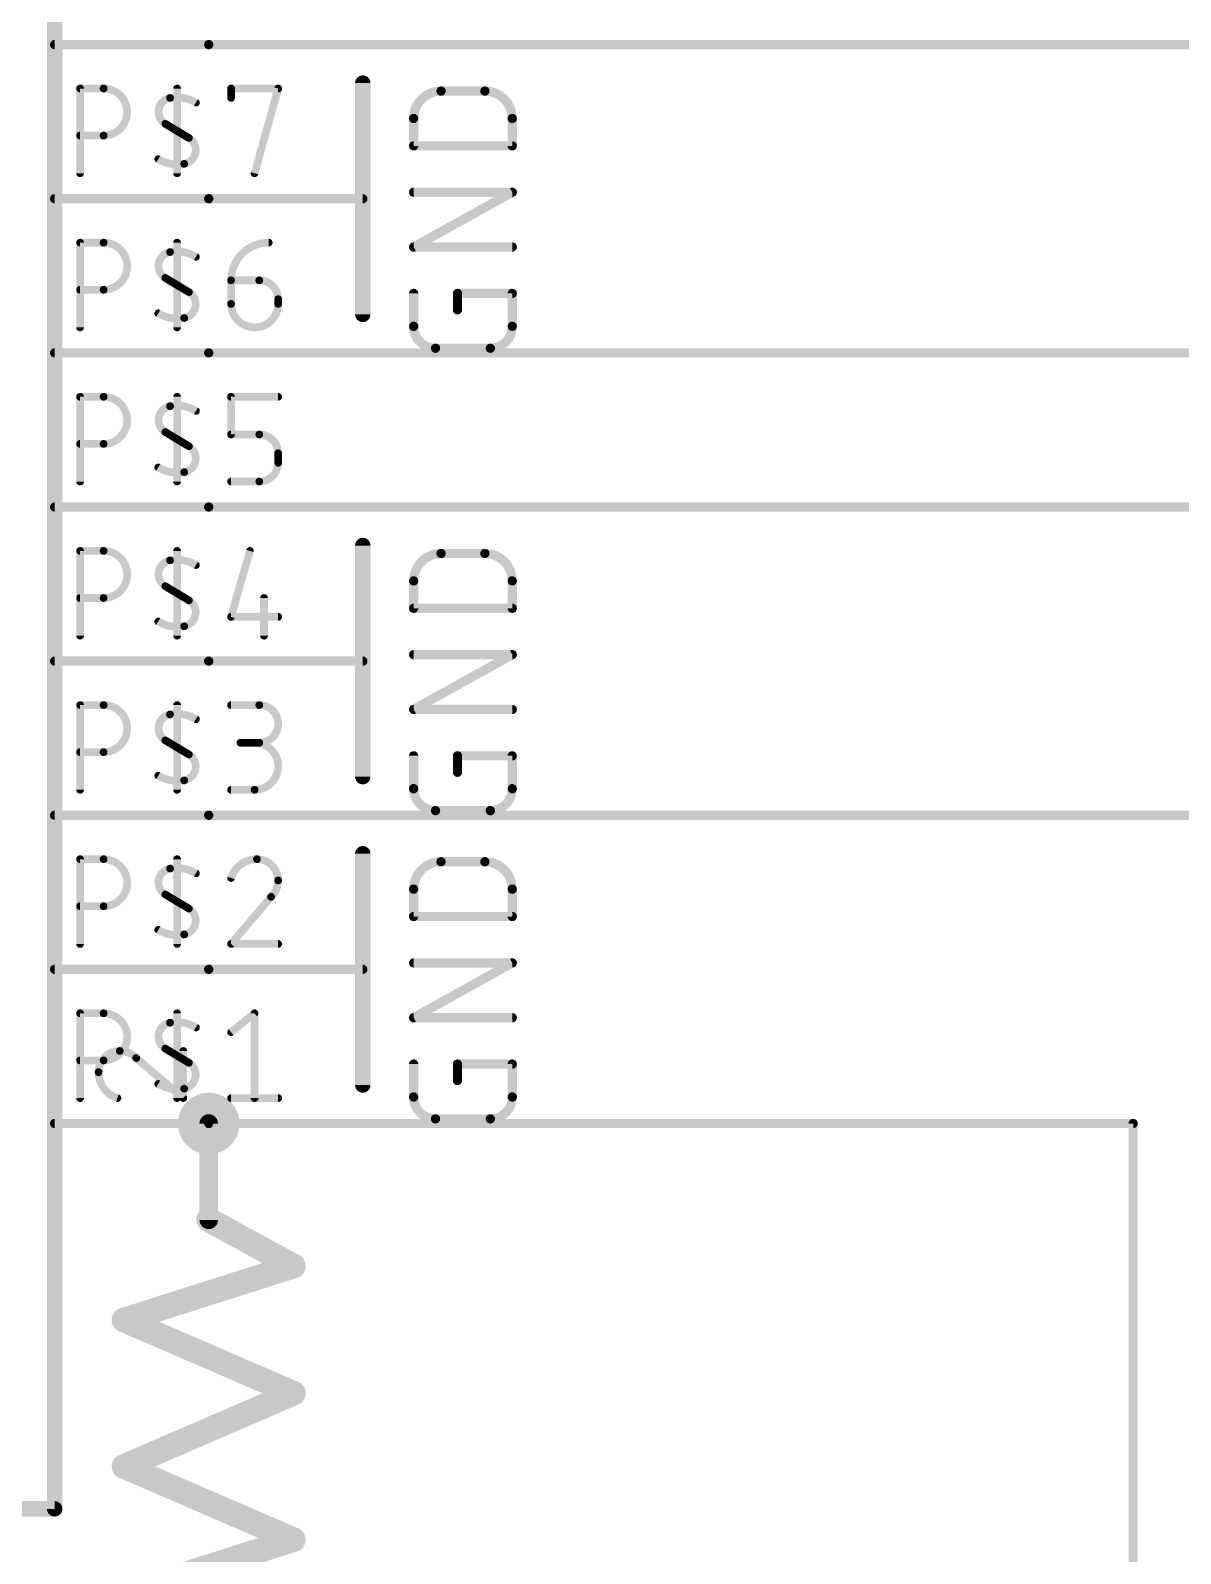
# Model space of a CAD drawing. Extents: x -177 to 163, y -159 to 163.
# Drawn here: x 36.43 to 55.39, y -57.89 to -32.79 of the extents above; entities that cross this region are included whole.
import ezdxf

# ---------------------------------------------------------------- set-up
doc = ezdxf.new("R2010")
doc.units = 0
for name, color, linetype in [('91', 122, 'CONTINUOUS'), ('94', 12, 'CONTINUOUS'), ('95', 251, 'CONTINUOUS'), ('96', 251, 'CONTINUOUS')]:
    doc.layers.add(name, color=color, linetype=linetype)

msp = doc.modelspace()

# ---------------------------------------------------------------- linework, layer by layer
at = {"layer": '91', "const_width": 0.1524}
for points in [[(114.935, -33.02), (39.37, -33.02)], [(39.37, -38.1), (117.475, -38.1)], [(39.37, -40.64), (122.555, -40.64)], [(149.225, -45.72), (39.37, -45.72)], [(39.37, -50.8), (54.61, -50.8)], [(54.61, -50.8), (54.61, -76.2)]]:
    msp.add_lwpolyline(points, dxfattribs=at)
at = {"layer": '91'}
for points, const_width in [([(39.37, -32.9819, 1), (39.37, -33.0581)], 0.0762), ([(39.37, -38.0619, 1), (39.37, -38.1381)], 0.0762), ([(39.37, -40.6019, 1), (39.37, -40.6781)], 0.0762), ([(39.37, -45.6819, 1), (39.37, -45.7581)], 0.0762), ([(39.37, -51.054, 1), (39.37, -50.546, 1), (39.37, -51.054)], 0.508), ([(39.37, -50.7619, 1), (39.37, -50.8381)], 0.0762), ([(54.6481, -50.8, 1), (54.5719, -50.8)], 0.0762), ([(54.61, -50.8381, 1), (54.61, -50.7619)], 0.0762)]:
    msp.add_lwpolyline(points, format="xyb", dxfattribs=dict(at, const_width=const_width))
at = {"layer": '94'}
for points, const_width in [([(36.83, -57.15), (36.83, -3.81)], 0.254), ([(39.37, -33.02), (36.83, -33.02)], 0.1524), ([(41.91, -37.465), (41.91, -33.655)], 0.254), ([(39.37, -35.56), (36.83, -35.56)], 0.1524), ([(39.37, -35.56), (41.91, -35.56)], 0.1524), ([(39.37, -38.1), (36.83, -38.1)], 0.1524), ([(39.37, -40.64), (36.83, -40.64)], 0.1524), ([(41.91, -45.085), (41.91, -41.275)], 0.254), ([(39.37, -43.18), (36.83, -43.18)], 0.1524), ([(39.37, -43.18), (41.91, -43.18)], 0.1524), ([(39.37, -45.72), (36.83, -45.72)], 0.1524), ([(41.91, -50.165), (41.91, -46.355)], 0.254), ([(39.37, -48.26), (36.83, -48.26)], 0.1524), ([(39.37, -48.26), (41.91, -48.26)], 0.1524), ([(39.37, -50.8), (39.37, -52.3875)], 0.3048), ([(39.37, -50.8), (36.83, -50.8)], 0.1524), ([(39.37, -52.3875), (40.767, -53.1495)], 0.4064), ([(40.767, -53.1495), (37.973, -54.0385)], 0.4064), ([(37.973, -54.0385), (40.767, -55.245)], 0.4064), ([(40.767, -55.245), (37.973, -56.4515)], 0.4064), ([(37.973, -56.4515), (40.767, -57.658)], 0.4064), ([(26.67, -57.15), (36.83, -57.15)], 0.254), ([(40.767, -57.658), (37.973, -58.547)], 0.4064)]:
    msp.add_lwpolyline(points, dxfattribs=dict(at, const_width=const_width))
for points, const_width in [([(36.83, -32.9819, 1), (36.83, -33.0581)], 0.0762), ([(39.37, -33.0581, 1), (39.37, -32.9819)], 0.0762), ([(41.9735, -33.655, 1), (41.8465, -33.655)], 0.127), ([(36.83, -35.5219, 1), (36.83, -35.5981)], 0.0762), ([(39.37, -35.5219, 1), (39.37, -35.5981)], 0.0762), ([(39.37, -35.5981, 1), (39.37, -35.5219)], 0.0762), ([(41.91, -35.5981, 1), (41.91, -35.5219)], 0.0762), ([(41.8465, -37.465, 1), (41.9735, -37.465)], 0.127), ([(36.83, -38.0619, 1), (36.83, -38.1381)], 0.0762), ([(39.37, -38.1381, 1), (39.37, -38.0619)], 0.0762), ([(36.83, -40.6019, 1), (36.83, -40.6781)], 0.0762), ([(39.37, -40.6781, 1), (39.37, -40.6019)], 0.0762), ([(41.9735, -41.275, 1), (41.8465, -41.275)], 0.127), ([(36.83, -43.1419, 1), (36.83, -43.2181)], 0.0762), ([(39.37, -43.1419, 1), (39.37, -43.2181)], 0.0762), ([(39.37, -43.2181, 1), (39.37, -43.1419)], 0.0762), ([(41.91, -43.2181, 1), (41.91, -43.1419)], 0.0762), ([(41.8465, -45.085, 1), (41.9735, -45.085)], 0.127), ([(36.83, -45.6819, 1), (36.83, -45.7581)], 0.0762), ([(39.37, -45.7581, 1), (39.37, -45.6819)], 0.0762), ([(41.9735, -46.355, 1), (41.8465, -46.355)], 0.127), ([(36.83, -48.2219, 1), (36.83, -48.2981)], 0.0762), ([(39.37, -48.2219, 1), (39.37, -48.2981)], 0.0762), ([(39.37, -48.2981, 1), (39.37, -48.2219)], 0.0762), ([(41.91, -48.2981, 1), (41.91, -48.2219)], 0.0762), ([(41.8465, -50.165, 1), (41.9735, -50.165)], 0.127), ([(39.4462, -50.8, 1), (39.2938, -50.8)], 0.1524), ([(36.83, -50.7619, 1), (36.83, -50.8381)], 0.0762), ([(39.37, -50.8381, 1), (39.37, -50.7619)], 0.0762), ([(39.4187, -52.2983, 1), (39.3213, -52.4767)], 0.2032), ([(39.2938, -52.3875, 1), (39.4462, -52.3875)], 0.1524), ([(40.7183, -53.2387, 1), (40.8157, -53.0603)], 0.2032), ([(40.7978, -53.2463, 1), (40.7362, -53.0527)], 0.2032), ([(38.0133, -53.9452, 1), (37.9327, -54.1318)], 0.2032), ([(37.9422, -53.9417, 1), (38.0038, -54.1353)], 0.2032), ([(40.8073, -55.3383, 1), (40.7267, -55.1517)], 0.2032), ([(40.7267, -55.3383, 1), (40.8073, -55.1517)], 0.2032), ([(38.0133, -56.3582, 1), (37.9327, -56.5448)], 0.2032), ([(37.9327, -56.3582, 1), (38.0133, -56.5448)], 0.2032), ([(36.7665, -57.15, 1), (36.8935, -57.15)], 0.127), ([(36.83, -57.2135, 1), (36.83, -57.0865)], 0.127), ([(40.7267, -57.7513, 1), (40.8073, -57.5647)], 0.2032), ([(40.7978, -57.7548, 1), (40.7362, -57.5612)], 0.2032)]:
    msp.add_lwpolyline(points, format="xyb", dxfattribs=dict(at, const_width=const_width))
at = {"layer": '95'}
for points, const_width in [([(37.2809, -33.7439, 1), (37.2173, -33.7439)], 0.0635), ([(37.2491, -33.7122, 1), (37.2491, -33.7757)], 0.0635), ([(37.6372, -34.52, 1), (37.6372, -33.7439)], 0.127), ([(37.6372, -33.7122, 1), (37.6372, -33.7757)], 0.0635), ([(37.6372, -33.7757, 1), (37.6372, -33.7122)], 0.0635), ([(38.7322, -33.8991, 0.6917), (38.6546, -34.326)], 0.127), ([(39.1591, -33.9767, 0.1823), (38.7322, -33.8991)], 0.127), ([(38.7265, -33.8679, 1), (38.7379, -33.9304)], 0.0635), ([(38.7379, -33.9304, 1), (38.7265, -33.8679)], 0.0635), ([(38.8804, -33.7439, 1), (38.8169, -33.7439)], 0.0635), ([(39.7699, -33.7439, 1), (39.7064, -33.7439)], 0.0635), ([(39.7064, -33.8991, 1), (39.7699, -33.8991)], 0.0635), ([(39.7382, -33.7122, 1), (39.7382, -33.7757)], 0.0635), ([(40.5449, -33.7524, 1), (40.4837, -33.7354)], 0.0635), ([(40.5143, -33.7757, 1), (40.5143, -33.7122)], 0.0635), ([(39.1427, -34.004, 1), (39.1754, -33.9495)], 0.0635), ([(38.6709, -34.2988, 1), (38.6383, -34.3532)], 0.0635), ([(38.6383, -34.3532, 1), (38.6709, -34.2988)], 0.0635), ([(38.865, -34.4152, 1), (38.8323, -34.4696)], 0.0635), ([(38.8323, -34.4696, 1), (38.865, -34.4152)], 0.0635), ([(37.2491, -34.4883, 1), (37.2491, -34.5518)], 0.0635), ([(37.6372, -34.4883, 1), (37.6372, -34.5518)], 0.0635), ([(37.6372, -34.5518, 1), (37.6372, -34.4883)], 0.0635), ([(38.965, -34.9857, 0.6917), (39.0427, -34.5588)], 0.127), ([(39.059, -34.5316, 1), (39.0263, -34.586)], 0.0635), ([(39.0263, -34.586, 1), (39.059, -34.5316)], 0.0635), ([(38.5545, -34.8808, 1), (38.5219, -34.9353)], 0.0635), ([(38.5382, -34.9081, 0.1823), (38.965, -34.9857)], 0.127), ([(37.2173, -35.1409, 1), (37.2809, -35.1409)], 0.0635), ([(38.8169, -35.1409, 1), (38.8804, -35.1409)], 0.0635), ([(38.9593, -34.9544, 1), (38.9708, -35.0169)], 0.0635), ([(38.9708, -35.0169, 1), (38.9593, -34.9544)], 0.0635), ([(40.0956, -35.1324, 1), (40.1568, -35.1494)], 0.0635), ([(37.2809, -36.2839, 1), (37.2173, -36.2839)], 0.0635), ([(37.2491, -36.2522, 1), (37.2491, -36.3157)], 0.0635), ([(37.6372, -37.06, 1), (37.6372, -36.2839)], 0.127), ([(37.6372, -36.2522, 1), (37.6372, -36.3157)], 0.0635), ([(37.6372, -36.3157, 1), (37.6372, -36.2522)], 0.0635), ([(38.7322, -36.4391, 0.6917), (38.6546, -36.866)], 0.127), ([(39.1591, -36.5167, 0.1823), (38.7322, -36.4391)], 0.127), ([(38.7265, -36.4079, 1), (38.7379, -36.4704)], 0.0635), ([(38.7379, -36.4704, 1), (38.7265, -36.4079)], 0.0635), ([(38.8804, -36.2839, 1), (38.8169, -36.2839)], 0.0635), ([(40.3591, -36.2839, 0.4142), (39.7382, -36.9048)], 0.127), ([(40.3591, -36.3156, 1), (40.3591, -36.2521)], 0.0635), ([(39.1427, -36.544, 1), (39.1754, -36.4895)], 0.0635), ([(38.6709, -36.8388, 1), (38.6383, -36.8932)], 0.0635), ([(38.6383, -36.8932, 1), (38.6709, -36.8388)], 0.0635), ([(39.7699, -36.9048, 1), (39.7064, -36.9048)], 0.0635), ([(39.7064, -36.9048, 1), (39.7699, -36.9048)], 0.0635), ([(39.7382, -36.873, 1), (39.7382, -36.9365)], 0.0635), ([(40.2038, -36.873, 1), (40.2038, -36.9365)], 0.0635), ([(40.5143, -37.2152, 0.4142), (40.2038, -36.9048)], 0.127), ([(40.2038, -36.9365, 1), (40.2038, -36.873)], 0.0635), ([(37.2491, -37.0283, 1), (37.2491, -37.0918)], 0.0635), ([(37.6372, -37.0283, 1), (37.6372, -37.0918)], 0.0635), ([(37.6372, -37.0918, 1), (37.6372, -37.0283)], 0.0635), ([(38.865, -36.9552, 1), (38.8323, -37.0096)], 0.0635), ([(38.8323, -37.0096, 1), (38.865, -36.9552)], 0.0635), ([(38.965, -37.5257, 0.6917), (39.0427, -37.0988)], 0.127), ([(39.059, -37.0716, 1), (39.0263, -37.126)], 0.0635), ([(39.0263, -37.126, 1), (39.059, -37.0716)], 0.0635), ([(38.5545, -37.4208, 1), (38.5219, -37.4753)], 0.0635), ([(38.5382, -37.4481, 0.1823), (38.965, -37.5257)], 0.127), ([(39.7699, -37.2928, 1), (39.7064, -37.2928)], 0.0635), ([(39.7064, -37.2928, 1), (39.7699, -37.2928)], 0.0635), ([(39.7382, -37.2928, 1), (40.5143, -37.2928)], 0.127), ([(40.546, -37.2152, 1), (40.4825, -37.2152)], 0.0635), ([(40.4825, -37.2152, 1), (40.546, -37.2152)], 0.0635), ([(40.546, -37.2928, 1), (40.4825, -37.2928)], 0.0635), ([(40.4825, -37.2928, 1), (40.546, -37.2928)], 0.0635), ([(37.2173, -37.6809, 1), (37.2809, -37.6809)], 0.0635), ([(38.8169, -37.6809, 1), (38.8804, -37.6809)], 0.0635), ([(38.9593, -37.4944, 1), (38.9708, -37.5569)], 0.0635), ([(38.9708, -37.5569, 1), (38.9593, -37.4944)], 0.0635), ([(37.2491, -38.7921, 1), (37.2491, -38.8557)], 0.0635), ([(37.2809, -38.8239, 1), (37.2173, -38.8239)], 0.0635), ([(37.6372, -38.7921, 1), (37.6372, -38.8557)], 0.0635), ([(37.6372, -39.6, 1), (37.6372, -38.8239)], 0.127), ([(37.6372, -38.8557, 1), (37.6372, -38.7921)], 0.0635), ([(38.8804, -38.8239, 1), (38.8169, -38.8239)], 0.0635), ([(39.7382, -38.7921, 1), (39.7382, -38.8557)], 0.0635), ([(39.7699, -38.8239, 1), (39.7064, -38.8239)], 0.0635), ([(40.5143, -38.8557, 1), (40.5143, -38.7921)], 0.0635), ([(38.7322, -38.9791, 0.6917), (38.6546, -39.406)], 0.127), ([(39.1591, -39.0567, 0.1823), (38.7322, -38.9791)], 0.127), ([(38.7265, -38.9479, 1), (38.7379, -39.0104)], 0.0635), ([(38.7379, -39.0104, 1), (38.7265, -38.9479)], 0.0635), ([(39.1427, -39.084, 1), (39.1754, -39.0295)], 0.0635), ([(38.6709, -39.3788, 1), (38.6383, -39.4332)], 0.0635), ([(38.6383, -39.4332, 1), (38.6709, -39.3788)], 0.0635), ([(39.7382, -39.413, 1), (39.7382, -39.4765)], 0.0635), ([(40.2038, -39.413, 1), (40.2038, -39.4765)], 0.0635), ([(40.5143, -39.7552, 0.4142), (40.2038, -39.4448)], 0.127), ([(40.2038, -39.4765, 1), (40.2038, -39.413)], 0.0635), ([(37.2491, -39.5683, 1), (37.2491, -39.6318)], 0.0635), ([(37.6372, -39.5683, 1), (37.6372, -39.6318)], 0.0635), ([(37.6372, -39.6318, 1), (37.6372, -39.5683)], 0.0635), ([(38.865, -39.4952, 1), (38.8323, -39.5496)], 0.0635), ([(38.8323, -39.5496, 1), (38.865, -39.4952)], 0.0635), ([(38.965, -40.0657, 0.6917), (39.0427, -39.6388)], 0.127), ([(39.059, -39.6116, 1), (39.0263, -39.666)], 0.0635), ([(39.0263, -39.666, 1), (39.059, -39.6116)], 0.0635), ([(39.7064, -39.4448, 1), (39.7699, -39.4448)], 0.0635), ([(40.2038, -40.2209, 0.4142), (40.5143, -39.9105)], 0.127), ([(40.546, -39.7552, 1), (40.4825, -39.7552)], 0.0635), ([(40.4825, -39.7552, 1), (40.546, -39.7552)], 0.0635), ([(40.546, -39.9105, 1), (40.4825, -39.9105)], 0.0635), ([(40.4825, -39.9105, 1), (40.546, -39.9105)], 0.0635), ([(38.5545, -39.9608, 1), (38.5219, -40.0153)], 0.0635), ([(38.5382, -39.9881, 0.1823), (38.965, -40.0657)], 0.127), ([(38.9593, -40.0344, 1), (38.9708, -40.0969)], 0.0635), ([(38.9708, -40.0969, 1), (38.9593, -40.0344)], 0.0635), ([(39.7382, -40.1891, 1), (39.7382, -40.2527)], 0.0635), ([(40.2038, -40.1891, 1), (40.2038, -40.2527)], 0.0635), ([(40.2038, -40.2527, 1), (40.2038, -40.1891)], 0.0635), ([(37.2173, -40.2209, 1), (37.2809, -40.2209)], 0.0635), ([(38.8169, -40.2209, 1), (38.8804, -40.2209)], 0.0635), ([(37.2809, -41.3639, 1), (37.2173, -41.3639)], 0.0635), ([(37.2491, -41.3321, 1), (37.2491, -41.3957)], 0.0635), ([(37.6372, -41.3321, 1), (37.6372, -41.3957)], 0.0635), ([(37.6372, -42.14, 1), (37.6372, -41.3639)], 0.127), ([(37.6372, -41.3957, 1), (37.6372, -41.3321)], 0.0635), ([(38.8804, -41.3639, 1), (38.8169, -41.3639)], 0.0635), ([(40.0791, -41.3726, 1), (40.0181, -41.3552)], 0.0635), ([(38.7322, -41.5191, 0.6917), (38.6546, -41.946)], 0.127), ([(39.1591, -41.5967, 0.1823), (38.7322, -41.5191)], 0.127), ([(38.7265, -41.4879, 1), (38.7379, -41.5504)], 0.0635), ([(38.7379, -41.5504, 1), (38.7265, -41.4879)], 0.0635), ([(39.1427, -41.624, 1), (39.1754, -41.5695)], 0.0635), ([(38.6709, -41.9188, 1), (38.6383, -41.9732)], 0.0635), ([(38.6383, -41.9732, 1), (38.6709, -41.9188)], 0.0635), ([(37.2491, -42.1083, 1), (37.2491, -42.1718)], 0.0635), ([(37.6372, -42.1083, 1), (37.6372, -42.1718)], 0.0635), ([(37.6372, -42.1718, 1), (37.6372, -42.1083)], 0.0635), ([(38.865, -42.0352, 1), (38.8323, -42.0896)], 0.0635), ([(38.8323, -42.0896, 1), (38.865, -42.0352)], 0.0635), ([(38.965, -42.6057, 0.6917), (39.0427, -42.1788)], 0.127), ([(39.059, -42.1516, 1), (39.0263, -42.206)], 0.0635), ([(39.0263, -42.206, 1), (39.059, -42.1516)], 0.0635), ([(40.3132, -42.14, 1), (40.2497, -42.14)], 0.0635), ([(39.7076, -42.4417, 1), (39.7687, -42.4592)], 0.0635), ([(39.7382, -42.4187, 1), (39.7382, -42.4822)], 0.0635), ([(40.5143, -42.4822, 1), (40.5143, -42.4187)], 0.0635), ([(38.5545, -42.5008, 1), (38.5219, -42.5553)], 0.0635), ([(38.5382, -42.5281, 0.1823), (38.965, -42.6057)], 0.127), ([(38.9593, -42.5744, 1), (38.9708, -42.6369)], 0.0635), ([(38.9708, -42.6369, 1), (38.9593, -42.5744)], 0.0635), ([(37.2173, -42.7609, 1), (37.2809, -42.7609)], 0.0635), ([(38.8169, -42.7609, 1), (38.8804, -42.7609)], 0.0635), ([(40.2497, -42.7609, 1), (40.3132, -42.7609)], 0.0635), ([(37.2809, -43.9039, 1), (37.2173, -43.9039)], 0.0635), ([(37.2491, -43.8721, 1), (37.2491, -43.9357)], 0.0635), ([(37.6372, -44.68, 1), (37.6372, -43.9039)], 0.127), ([(37.6372, -43.8721, 1), (37.6372, -43.9357)], 0.0635), ([(37.6372, -43.9357, 1), (37.6372, -43.8721)], 0.0635), ([(38.8804, -43.9039, 1), (38.8169, -43.9039)], 0.0635), ([(39.7382, -43.8721, 1), (39.7382, -43.9357)], 0.0635), ([(40.2038, -44.5248, 1), (40.2038, -43.9039)], 0.127), ([(40.2038, -43.8721, 1), (40.2038, -43.9357)], 0.0635), ([(40.2038, -43.9357, 1), (40.2038, -43.8721)], 0.0635), ([(38.7322, -44.0591, 0.6917), (38.6546, -44.486)], 0.127), ([(39.1591, -44.1367, 0.1823), (38.7322, -44.0591)], 0.127), ([(38.7265, -44.0279, 1), (38.7379, -44.0904)], 0.0635), ([(38.7379, -44.0904, 1), (38.7265, -44.0279)], 0.0635), ([(39.1427, -44.164, 1), (39.1754, -44.1095)], 0.0635), ([(38.6709, -44.4588, 1), (38.6383, -44.5132)], 0.0635), ([(37.2491, -44.6483, 1), (37.2491, -44.7118)], 0.0635), ([(37.6372, -44.6483, 1), (37.6372, -44.7118)], 0.0635), ([(37.6372, -44.7118, 1), (37.6372, -44.6483)], 0.0635), ([(38.6383, -44.5132, 1), (38.6709, -44.4588)], 0.0635), ([(38.865, -44.5752, 1), (38.8323, -44.6296)], 0.0635), ([(38.8323, -44.6296, 1), (38.865, -44.5752)], 0.0635), ([(38.965, -45.1457, 0.6917), (39.0427, -44.7188)], 0.127), ([(39.059, -44.6916, 1), (39.0263, -44.746)], 0.0635), ([(39.0263, -44.746, 1), (39.059, -44.6916)], 0.0635), ([(39.8934, -44.493, 1), (39.8934, -44.5565)], 0.0635), ([(40.1262, -44.493, 1), (40.1262, -44.5565)], 0.0635), ([(40.1262, -45.3009, 1), (40.1262, -44.5248)], 0.127), ([(40.2038, -44.493, 1), (40.2038, -44.5565)], 0.0635), ([(40.2038, -44.5565, 1), (40.2038, -44.493)], 0.0635), ([(38.5545, -45.0408, 1), (38.5219, -45.0953)], 0.0635), ([(38.5382, -45.0681, 0.1823), (38.965, -45.1457)], 0.127), ([(38.9593, -45.1144, 1), (38.9708, -45.1769)], 0.0635), ([(38.9708, -45.1769, 1), (38.9593, -45.1144)], 0.0635), ([(37.2173, -45.3009, 1), (37.2809, -45.3009)], 0.0635), ([(38.8169, -45.3009, 1), (38.8804, -45.3009)], 0.0635), ([(39.7382, -45.2692, 1), (39.7382, -45.3327)], 0.0635), ([(40.1262, -45.2692, 1), (40.1262, -45.3327)], 0.0635), ([(40.1262, -45.3327, 1), (40.1262, -45.2692)], 0.0635), ([(37.2809, -46.4439, 1), (37.2173, -46.4439)], 0.0635), ([(37.2491, -46.4121, 1), (37.2491, -46.4757)], 0.0635), ([(37.6372, -46.4121, 1), (37.6372, -46.4757)], 0.0635), ([(37.6372, -47.22, 1), (37.6372, -46.4439)], 0.127), ([(37.6372, -46.4757, 1), (37.6372, -46.4121)], 0.0635), ([(38.8804, -46.4439, 1), (38.8169, -46.4439)], 0.0635), ([(40.165, -46.4439, 0.3252), (39.7382, -46.7543)], 0.127), ([(40.165, -46.4121, 1), (40.165, -46.4757)], 0.0635), ([(40.5143, -46.7932, 0.4142), (40.165, -46.4439)], 0.127), ([(40.165, -46.4756, 1), (40.165, -46.4122)], 0.0635), ([(38.7322, -46.5991, 0.6917), (38.6546, -47.026)], 0.127), ([(39.1591, -46.6767, 0.1823), (38.7322, -46.5991)], 0.127), ([(38.7265, -46.5679, 1), (38.7379, -46.6304)], 0.0635), ([(38.7379, -46.6304, 1), (38.7265, -46.5679)], 0.0635), ([(39.1427, -46.704, 1), (39.1754, -46.6495)], 0.0635), ([(39.708, -46.7446, 1), (39.7684, -46.7641)], 0.0635), ([(40.3979, -47.0648, 0.2053), (40.5143, -46.7932)], 0.127), ([(40.546, -46.7931, 1), (40.4825, -46.7932)], 0.0635), ([(40.4825, -46.7932, 1), (40.546, -46.7932)], 0.0635), ([(37.2491, -47.1883, 1), (37.2491, -47.2518)], 0.0635), ([(37.6372, -47.1883, 1), (37.6372, -47.2518)], 0.0635), ([(37.6372, -47.2518, 1), (37.6372, -47.1883)], 0.0635), ([(38.6709, -46.9988, 1), (38.6383, -47.0532)], 0.0635), ([(38.6383, -47.0532, 1), (38.6709, -46.9988)], 0.0635), ([(38.865, -47.1152, 1), (38.8323, -47.1696)], 0.0635), ([(38.8323, -47.1696, 1), (38.865, -47.1152)], 0.0635), ([(40.376, -47.0418, 1), (40.4198, -47.0878)], 0.0635), ([(40.4221, -47.0854, 1), (40.3737, -47.0442)], 0.0635), ([(38.965, -47.6857, 0.6917), (39.0427, -47.2588)], 0.127), ([(39.059, -47.2316, 1), (39.0263, -47.286)], 0.0635), ([(39.0263, -47.286, 1), (39.059, -47.2316)], 0.0635), ([(38.5545, -47.5808, 1), (38.5219, -47.6353)], 0.0635), ([(38.5382, -47.6081, 0.1823), (38.965, -47.6857)], 0.127), ([(38.9593, -47.6544, 1), (38.9708, -47.7169)], 0.0635), ([(38.9708, -47.7169, 1), (38.9593, -47.6544)], 0.0635), ([(37.2173, -47.8409, 1), (37.2809, -47.8409)], 0.0635), ([(38.8169, -47.8409, 1), (38.8804, -47.8409)], 0.0635), ([(39.7382, -47.8092, 1), (39.7382, -47.8727)], 0.0635), ([(39.714, -47.8203, 1), (39.7624, -47.8615)], 0.0635), ([(40.5143, -47.8727, 1), (40.5143, -47.8092)], 0.0635), ([(37.2809, -48.9839, 1), (37.2173, -48.9839)], 0.0635), ([(37.2491, -48.9522, 1), (37.2491, -49.0157)], 0.0635), ([(37.6372, -49.76, 1), (37.6372, -48.9839)], 0.127), ([(37.6372, -48.9522, 1), (37.6372, -49.0157)], 0.0635), ([(37.6372, -49.0157, 1), (37.6372, -48.9522)], 0.0635), ([(38.8804, -48.9839, 1), (38.8169, -48.9839)], 0.0635), ([(40.158, -48.9839, 1), (40.0945, -48.9839)], 0.0635), ([(40.1461, -49.0087, 1), (40.1064, -48.9591)], 0.0635), ([(38.7322, -49.1391, 0.6917), (38.6546, -49.566)], 0.127), ([(39.1591, -49.2167, 0.1823), (38.7322, -49.1391)], 0.127), ([(38.7265, -49.1079, 1), (38.7379, -49.1704)], 0.0635), ([(38.7379, -49.1704, 1), (38.7265, -49.1079)], 0.0635), ([(39.1427, -49.244, 1), (39.1754, -49.1895)], 0.0635), ([(39.7183, -49.2696, 1), (39.758, -49.3191)], 0.0635), ([(37.2491, -49.7283, 1), (37.2491, -49.7918)], 0.0635), ([(37.9032, -49.6048, 0.4142), (37.5539, -49.954)], 0.127), ([(37.6372, -49.7283, 1), (37.6372, -49.7918)], 0.0635), ([(37.6372, -49.7918, 1), (37.6372, -49.7283)], 0.0635), ([(37.9031, -49.573, 1), (37.9032, -49.6365)], 0.0635), ([(38.1748, -49.7212, 0.2053), (37.9032, -49.6048)], 0.127), ([(37.9032, -49.6365, 1), (37.9032, -49.573)], 0.0635), ([(38.1954, -49.697, 1), (38.1542, -49.7454)], 0.0635), ([(38.1518, -49.7431, 1), (38.1978, -49.6993)], 0.0635), ([(38.6709, -49.5388, 1), (38.6383, -49.5932)], 0.0635), ([(38.6383, -49.5932, 1), (38.6709, -49.5388)], 0.0635), ([(38.865, -49.6552, 1), (38.8323, -49.7096)], 0.0635), ([(38.8323, -49.7096, 1), (38.865, -49.6552)], 0.0635), ([(38.9827, -49.6048, 1), (38.9192, -49.6048)], 0.0635), ([(37.5221, -49.954, 1), (37.5857, -49.954)], 0.0635), ([(37.5539, -49.954, 0.3252), (37.8643, -50.3809)], 0.127), ([(37.5856, -49.954, 1), (37.5222, -49.954)], 0.0635), ([(38.965, -50.2257, 0.6917), (39.0427, -49.7988)], 0.127), ([(39.059, -49.7716, 1), (39.0263, -49.826)], 0.0635), ([(39.0263, -49.826, 1), (39.059, -49.7716)], 0.0635), ([(38.5545, -50.1208, 1), (38.5219, -50.1753)], 0.0635), ([(38.5382, -50.1481, 0.1823), (38.965, -50.2257)], 0.127), ([(38.9593, -50.1944, 1), (38.9708, -50.2569)], 0.0635), ([(38.9708, -50.2569, 1), (38.9593, -50.1944)], 0.0635), ([(37.2173, -50.3809, 1), (37.2809, -50.3809)], 0.0635), ([(37.8546, -50.4111, 1), (37.8741, -50.3507)], 0.0635), ([(38.8169, -50.3809, 1), (38.8804, -50.3809)], 0.0635), ([(38.9192, -50.3809, 1), (38.9827, -50.3809)], 0.0635), ([(38.9303, -50.4051, 1), (38.9715, -50.3567)], 0.0635), ([(39.7382, -50.3492, 1), (39.7382, -50.4127)], 0.0635), ([(40.0945, -50.3809, 1), (40.158, -50.3809)], 0.0635), ([(40.5143, -50.4127, 1), (40.5143, -50.3492)], 0.0635)]:
    msp.add_lwpolyline(points, format="xyb", dxfattribs=dict(at, const_width=const_width))
at = {"layer": '95', "const_width": 0.127}
for points in [[(37.2491, -35.1409), (37.2491, -33.7439)], [(37.2491, -33.7439), (37.6372, -33.7439)], [(38.8486, -35.1409), (38.8486, -33.7439)], [(39.7382, -33.8991), (39.7382, -33.7439)], [(39.7382, -33.7439), (40.5143, -33.7439)], [(40.5143, -33.7439), (40.1262, -35.1409)], [(38.8486, -34.4424), (38.6546, -34.326)], [(38.8486, -34.4424), (39.0427, -34.5588)], [(37.6372, -34.52), (37.2491, -34.52)], [(37.2491, -37.6809), (37.2491, -36.2839)], [(37.2491, -36.2839), (37.6372, -36.2839)], [(38.8486, -37.6809), (38.8486, -36.2839)], [(38.8486, -36.9824), (38.6546, -36.866)], [(39.7382, -36.9048), (40.2038, -36.9048)], [(39.7382, -37.2928), (39.7382, -36.9048)], [(37.6372, -37.06), (37.2491, -37.06)], [(38.8486, -36.9824), (39.0427, -37.0988)], [(40.5143, -37.2152), (40.5143, -37.2928)], [(37.2491, -40.2209), (37.2491, -38.8239)], [(37.2491, -38.8239), (37.6372, -38.8239)], [(38.8486, -40.2209), (38.8486, -38.8239)], [(39.7382, -39.4448), (39.7382, -38.8239)], [(39.7382, -38.8239), (40.5143, -38.8239)], [(38.8486, -39.5224), (38.6546, -39.406)], [(40.2038, -39.4448), (39.7382, -39.4448)], [(37.6372, -39.6), (37.2491, -39.6)], [(38.8486, -39.5224), (39.0427, -39.6388)], [(40.5143, -39.9105), (40.5143, -39.7552)], [(39.7382, -40.2209), (40.2038, -40.2209)], [(37.2491, -42.7609), (37.2491, -41.3639)], [(37.2491, -41.3639), (37.6372, -41.3639)], [(38.8486, -42.7609), (38.8486, -41.3639)], [(40.0486, -41.3639), (39.7382, -42.4505)], [(38.8486, -42.0624), (38.6546, -41.946)], [(37.6372, -42.14), (37.2491, -42.14)], [(38.8486, -42.0624), (39.0427, -42.1788)], [(40.2814, -42.14), (40.2814, -42.7609)], [(39.7382, -42.4505), (40.5143, -42.4505)], [(37.2491, -45.3009), (37.2491, -43.9039)], [(37.2491, -43.9039), (37.6372, -43.9039)], [(38.8486, -45.3009), (38.8486, -43.9039)], [(39.7382, -43.9039), (40.2038, -43.9039)], [(38.8486, -44.6024), (38.6546, -44.486)], [(37.6372, -44.68), (37.2491, -44.68)], [(38.8486, -44.6024), (39.0427, -44.7188)], [(40.2038, -44.5248), (39.8934, -44.5248)], [(39.7382, -45.3009), (40.1262, -45.3009)], [(37.2491, -47.8409), (37.2491, -46.4439)], [(37.2491, -46.4439), (37.6372, -46.4439)], [(38.8486, -47.8409), (38.8486, -46.4439)], [(37.6372, -47.22), (37.2491, -47.22)], [(38.8486, -47.1424), (38.6546, -47.026)], [(38.8486, -47.1424), (39.0427, -47.2588)], [(40.3979, -47.0648), (39.7382, -47.8409)], [(39.7382, -47.8409), (40.5143, -47.8409)], [(37.2491, -50.3809), (37.2491, -48.9839)], [(37.2491, -48.9839), (37.6372, -48.9839)], [(38.8486, -50.3809), (38.8486, -48.9839)], [(39.7382, -49.2943), (40.1262, -48.9839)], [(40.1262, -48.9839), (40.1262, -50.3809)], [(37.6372, -49.76), (37.2491, -49.76)], [(38.1748, -49.7212), (38.9509, -50.3809)], [(38.8486, -49.6824), (38.6546, -49.566)], [(38.8486, -49.6824), (39.0427, -49.7988)], [(38.9509, -50.3809), (38.9509, -49.6048)], [(39.7382, -50.3809), (40.5143, -50.3809)]]:
    msp.add_lwpolyline(points, dxfattribs=at)
at = {"layer": '96'}
for points, const_width in [([(43.1998, -33.786, 0.4142), (42.7482, -34.2376)], 0.1524), ([(43.1998, -33.7479, 1), (43.1998, -33.8241)], 0.0762), ([(43.1998, -33.8241, 1), (43.1998, -33.7479)], 0.0762), ([(44.3738, -34.2376, 0.4142), (43.9222, -33.786)], 0.1524), ([(43.9222, -33.7479, 1), (43.9222, -33.8241)], 0.0762), ([(43.9222, -33.8241, 1), (43.9222, -33.7479)], 0.0762), ([(42.7863, -34.2376, 1), (42.7101, -34.2376)], 0.0762), ([(42.7101, -34.2376, 1), (42.7863, -34.2376)], 0.0762), ([(44.4119, -34.2376, 1), (44.3357, -34.2376)], 0.0762), ([(44.3357, -34.2376, 1), (44.4119, -34.2376)], 0.0762), ([(42.7482, -34.651, 1), (42.7482, -34.7272)], 0.0762), ([(44.3738, -34.7272, 1), (44.3738, -34.651)], 0.0762), ([(42.7101, -34.6891, 1), (42.7863, -34.6891)], 0.0762), ([(44.3357, -34.6891, 1), (44.4119, -34.6891)], 0.0762), ([(42.7482, -35.4153, 1), (42.7482, -35.4915)], 0.0762), ([(44.3923, -35.4867, 1), (44.3553, -35.4201)], 0.0762), ([(44.3738, -35.4915, 1), (44.3738, -35.4153)], 0.0762), ([(42.7482, -36.3184, 1), (42.7482, -36.3946)], 0.0762), ([(42.7297, -36.3232, 1), (42.7667, -36.3898)], 0.0762), ([(44.3738, -36.3946, 1), (44.3738, -36.3184)], 0.0762), ([(42.7863, -37.1207, 1), (42.7101, -37.1207)], 0.0762), ([(43.5088, -37.1207, 1), (43.4326, -37.1207)], 0.0762), ([(43.4707, -37.0826, 1), (43.4707, -37.1588)], 0.0762), ([(44.4119, -37.1207, 1), (44.3357, -37.1207)], 0.0762), ([(44.3738, -37.1588, 1), (44.3738, -37.0826)], 0.0762), ([(43.4326, -37.3916, 1), (43.5088, -37.3916)], 0.0762), ([(42.7482, -37.6626, 0.4142), (43.1094, -38.0238)], 0.1524), ([(42.7863, -37.6626, 1), (42.7101, -37.6626)], 0.0762), ([(42.7101, -37.6626, 1), (42.7863, -37.6626)], 0.0762), ([(44.0126, -38.0238, 0.4142), (44.3738, -37.6626)], 0.1524), ([(44.4119, -37.6626, 1), (44.3357, -37.6626)], 0.0762), ([(44.3357, -37.6626, 1), (44.4119, -37.6626)], 0.0762), ([(43.1094, -37.9857, 1), (43.1094, -38.0619)], 0.0762), ([(43.1094, -38.0619, 1), (43.1094, -37.9857)], 0.0762), ([(44.0126, -37.9857, 1), (44.0126, -38.0619)], 0.0762), ([(44.0126, -38.0619, 1), (44.0126, -37.9857)], 0.0762), ([(43.1998, -41.406, 0.4142), (42.7482, -41.8576)], 0.1524), ([(43.1998, -41.3679, 1), (43.1998, -41.4441)], 0.0762), ([(43.1998, -41.4441, 1), (43.1998, -41.3679)], 0.0762), ([(44.3738, -41.8576, 0.4142), (43.9222, -41.406)], 0.1524), ([(43.9222, -41.3679, 1), (43.9222, -41.4441)], 0.0762), ([(43.9222, -41.4441, 1), (43.9222, -41.3679)], 0.0762), ([(42.7863, -41.8576, 1), (42.7101, -41.8576)], 0.0762), ([(42.7101, -41.8576, 1), (42.7863, -41.8576)], 0.0762), ([(44.4119, -41.8576, 1), (44.3357, -41.8576)], 0.0762), ([(44.3357, -41.8576, 1), (44.4119, -41.8576)], 0.0762), ([(42.7482, -42.271, 1), (42.7482, -42.3472)], 0.0762), ([(42.7101, -42.3091, 1), (42.7863, -42.3091)], 0.0762), ([(44.3357, -42.3091, 1), (44.4119, -42.3091)], 0.0762), ([(44.3738, -42.3472, 1), (44.3738, -42.271)], 0.0762), ([(42.7482, -43.0353, 1), (42.7482, -43.1115)], 0.0762), ([(44.3923, -43.1067, 1), (44.3553, -43.0401)], 0.0762), ([(44.3738, -43.1115, 1), (44.3738, -43.0353)], 0.0762), ([(42.7482, -43.9384, 1), (42.7482, -44.0146)], 0.0762), ([(42.7297, -43.9432, 1), (42.7667, -44.0098)], 0.0762), ([(44.3738, -44.0146, 1), (44.3738, -43.9384)], 0.0762), ([(42.7863, -44.7407, 1), (42.7101, -44.7407)], 0.0762), ([(43.5088, -44.7407, 1), (43.4326, -44.7407)], 0.0762), ([(43.4707, -44.7026, 1), (43.4707, -44.7788)], 0.0762), ([(44.4119, -44.7407, 1), (44.3357, -44.7407)], 0.0762), ([(44.3738, -44.7788, 1), (44.3738, -44.7026)], 0.0762), ([(43.4326, -45.0116, 1), (43.5088, -45.0116)], 0.0762), ([(42.7482, -45.2826, 0.4142), (43.1094, -45.6438)], 0.1524), ([(42.7863, -45.2826, 1), (42.7101, -45.2826)], 0.0762), ([(42.7101, -45.2826, 1), (42.7863, -45.2826)], 0.0762), ([(44.0126, -45.6438, 0.4142), (44.3738, -45.2826)], 0.1524), ([(44.4119, -45.2826, 1), (44.3357, -45.2826)], 0.0762), ([(44.3357, -45.2826, 1), (44.4119, -45.2826)], 0.0762), ([(43.1094, -45.6057, 1), (43.1094, -45.6819)], 0.0762), ([(43.1094, -45.6819, 1), (43.1094, -45.6057)], 0.0762), ([(44.0126, -45.6057, 1), (44.0126, -45.6819)], 0.0762), ([(44.0126, -45.6819, 1), (44.0126, -45.6057)], 0.0762), ([(43.1998, -46.486, 0.4142), (42.7482, -46.9376)], 0.1524), ([(43.1998, -46.4479, 1), (43.1998, -46.5241)], 0.0762), ([(43.1998, -46.5241, 1), (43.1998, -46.4479)], 0.0762), ([(44.3738, -46.9376, 0.4142), (43.9222, -46.486)], 0.1524), ([(43.9222, -46.4479, 1), (43.9222, -46.5241)], 0.0762), ([(43.9222, -46.5241, 1), (43.9222, -46.4479)], 0.0762), ([(42.7863, -46.9376, 1), (42.7101, -46.9376)], 0.0762), ([(42.7101, -46.9376, 1), (42.7863, -46.9376)], 0.0762), ([(44.4119, -46.9376, 1), (44.3357, -46.9376)], 0.0762), ([(44.3357, -46.9376, 1), (44.4119, -46.9376)], 0.0762), ([(42.7482, -47.351, 1), (42.7482, -47.4272)], 0.0762), ([(42.7101, -47.3891, 1), (42.7863, -47.3891)], 0.0762), ([(44.3357, -47.3891, 1), (44.4119, -47.3891)], 0.0762), ([(44.3738, -47.4272, 1), (44.3738, -47.351)], 0.0762), ([(42.7482, -48.1153, 1), (42.7482, -48.1915)], 0.0762), ([(44.3923, -48.1867, 1), (44.3553, -48.1201)], 0.0762), ([(44.3738, -48.1915, 1), (44.3738, -48.1153)], 0.0762), ([(42.7482, -49.0184, 1), (42.7482, -49.0946)], 0.0762), ([(42.7297, -49.0232, 1), (42.7667, -49.0898)], 0.0762), ([(44.3738, -49.0946, 1), (44.3738, -49.0184)], 0.0762), ([(42.7863, -49.8207, 1), (42.7101, -49.8207)], 0.0762), ([(43.5088, -49.8207, 1), (43.4326, -49.8207)], 0.0762), ([(43.4707, -49.7826, 1), (43.4707, -49.8588)], 0.0762), ([(44.4119, -49.8207, 1), (44.3357, -49.8207)], 0.0762), ([(44.3738, -49.8588, 1), (44.3738, -49.7826)], 0.0762), ([(43.4326, -50.0916, 1), (43.5088, -50.0916)], 0.0762), ([(42.7482, -50.3626, 0.4142), (43.1094, -50.7238)], 0.1524), ([(42.7863, -50.3626, 1), (42.7101, -50.3626)], 0.0762), ([(42.7101, -50.3626, 1), (42.7863, -50.3626)], 0.0762), ([(44.0126, -50.7238, 0.4142), (44.3738, -50.3626)], 0.1524), ([(44.4119, -50.3626, 1), (44.3357, -50.3626)], 0.0762), ([(44.3357, -50.3626, 1), (44.4119, -50.3626)], 0.0762), ([(43.1094, -50.6857, 1), (43.1094, -50.7619)], 0.0762), ([(43.1094, -50.7619, 1), (43.1094, -50.6857)], 0.0762), ([(44.0126, -50.6857, 1), (44.0126, -50.7619)], 0.0762), ([(44.0126, -50.7619, 1), (44.0126, -50.6857)], 0.0762)]:
    msp.add_lwpolyline(points, format="xyb", dxfattribs=dict(at, const_width=const_width))
at = {"layer": '96', "const_width": 0.1524}
for points in [[(43.1998, -33.786), (43.9222, -33.786)], [(42.7482, -34.6891), (42.7482, -34.2376)], [(44.3738, -34.2376), (44.3738, -34.6891)], [(44.3738, -34.6891), (42.7482, -34.6891)], [(42.7482, -36.3565), (44.3738, -35.4534)], [(44.3738, -35.4534), (42.7482, -35.4534)], [(44.3738, -36.3565), (42.7482, -36.3565)], [(42.7482, -37.6626), (42.7482, -37.1207)], [(43.4707, -37.3916), (43.4707, -37.1207)], [(43.4707, -37.1207), (44.3738, -37.1207)], [(44.3738, -37.1207), (44.3738, -37.6626)], [(44.0126, -38.0238), (43.1094, -38.0238)], [(43.1998, -41.406), (43.9222, -41.406)], [(42.7482, -42.3091), (42.7482, -41.8576)], [(44.3738, -41.8576), (44.3738, -42.3091)], [(44.3738, -42.3091), (42.7482, -42.3091)], [(42.7482, -43.9765), (44.3738, -43.0734)], [(44.3738, -43.0734), (42.7482, -43.0734)], [(44.3738, -43.9765), (42.7482, -43.9765)], [(42.7482, -45.2826), (42.7482, -44.7407)], [(43.4707, -45.0116), (43.4707, -44.7407)], [(43.4707, -44.7407), (44.3738, -44.7407)], [(44.3738, -44.7407), (44.3738, -45.2826)], [(44.0126, -45.6438), (43.1094, -45.6438)], [(43.1998, -46.486), (43.9222, -46.486)], [(42.7482, -47.3891), (42.7482, -46.9376)], [(44.3738, -46.9376), (44.3738, -47.3891)], [(44.3738, -47.3891), (42.7482, -47.3891)], [(42.7482, -49.0565), (44.3738, -48.1534)], [(44.3738, -48.1534), (42.7482, -48.1534)], [(44.3738, -49.0565), (42.7482, -49.0565)], [(42.7482, -50.3626), (42.7482, -49.8207)], [(43.4707, -50.0916), (43.4707, -49.8207)], [(43.4707, -49.8207), (44.3738, -49.8207)], [(44.3738, -49.8207), (44.3738, -50.3626)], [(44.0126, -50.7238), (43.1094, -50.7238)]]:
    msp.add_lwpolyline(points, dxfattribs=at)

doc.saveas('drawing.dxf')
